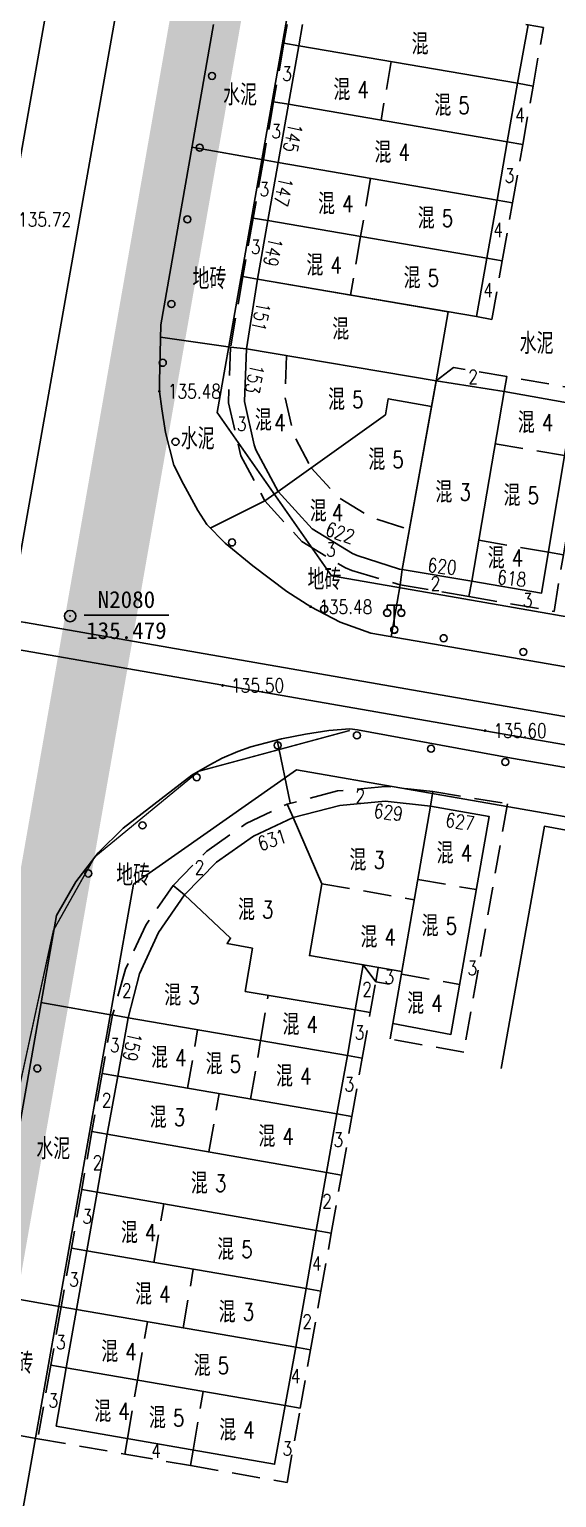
# Model space of a CAD drawing. Extents: x 529262 to 576451, y 2694391 to 2717535.
# Drawn here: x 563270.5 to 563307.9, y 2710648 to 2710752.2 of the extents above; entities that cross this region are included whole.
import ezdxf
from ezdxf.enums import TextEntityAlignment as Align
from ezdxf.xclip import XClip

# ---------------------------------------------------------------- set-up
doc = ezdxf.new("R2010")
doc.units = 0
doc.header["$XCLIPFRAME"] = 0
doc.linetypes.add('DASH', pattern=[0.35, 0.25, -0.1])
doc.linetypes.add('X5', pattern=[3, 2, -1])
for name, color, linetype in [('DLDW', 8, 'Continuous'), ('DLSS', 4, 'Continuous'), ('GCD', 8, 'Continuous'), ('JMD', 8, 'Continuous'), ('KZD', 8, 'Continuous'), ('PP-COM', 7, 'Continuous'), ('RD-中线', 40, 'Continuous'), ('RD-红线', 7, 'Continuous'), ('ZBTZ', 8, 'Continuous'), ('ZJ', 7, 'Continuous'), ('污水管径标注_W10-', 202, 'Continuous'), ('河流', 4, 'Continuous')]:
    doc.layers.add(name, color=color, linetype=linetype)
doc.styles.add('HZ', font='rs.shx', dxfattribs={"width": 0.8, "bigfont": 'hztxt.shx'})
doc.styles.add('等线体', font='simhei.ttf')
doc.linetypes.add('1161', pattern='A,0,[149,AAA.SHX,S=0.15,R=0,X=0,Y=0],-1.6', length=1.6)

# ---------------------------------------------------------------- blocks, each defined once
blk = doc.blocks.new('A$C19FD0107')
at = {"layer": 'RD-中线', "color": 8, "linetype": 'Continuous'}
blk.add_lwpolyline([(-7960.88, 14986.93), (-7915.56, 15243.04, 0.015839), (-7911.03, 15274.38), (-7907.82, 15303, -0.015839), (-7903.29, 15334.35), (-7712.17, 16414.53, 0.000335), (-7712.11, 16414.93), (-7698.73, 16491.12, 0.000054), (-7698.72, 16491.18), (-7681.61, 16588.75)], format="xyb", dxfattribs=at)
at = {"layer": 'RD-中线', "color": 8}
blk.add_lwpolyline([(-7433.31, 16268.2), (-7445.44, 16270.31, -0.00032), (-7446.07, 16270.42), (-7580.09, 16293.87, 0.002484), (-7581.56, 16294.12), (-7591.96, 16295.83, -0.002386), (-7593.37, 16296.07), (-7727.75, 16319.52, -0.004068), (-7730.15, 16319.96), (-7740.24, 16321.9, 0.004219), (-7742.73, 16322.35), (-7875.73, 16345.48, -0.003742), (-7877.94, 16345.88), (-7887.44, 16347.68, 0.004018), (-7889.81, 16348.11), (-8013.19, 16369.43)], format="xyb", dxfattribs=at)
at = {"layer": 'RD-红线', "color": 8, "linetype": 'Continuous', "flags": 128}
for points in [[(-7714.16, 16334.43), (-7712.76, 16342.33), (-7702.98, 16397.6), (-7700.38, 16412.34)], [(-7733.13, 16227.24), (-7721.47, 16293.09), (-7720.08, 16300.95)]]:
    blk.add_lwpolyline(points, dxfattribs=at)
at = {"layer": 'RD-红线', "color": 8}
blk.add_lwpolyline([(-7714.16, 16334.43), (-7706.03, 16322.84, 0.41489)], format="xyb", dxfattribs=at)
for points in [[(-7706.03, 16322.84), (-7698.13, 16321.46), (-7606.27, 16305.43), (-7601.34, 16304.57)], [(-7708.52, 16309.06), (-7700.65, 16307.69), (-7611.55, 16292.14), (-7603.67, 16290.76)]]:
    blk.add_lwpolyline(points, dxfattribs=at)
at = {"layer": 'RD-红线', "color": 8, "linetype": 'Continuous'}
blk.add_lwpolyline([(-7708.52, 16309.06), (-7720.08, 16300.95, 0.413537)], format="xyb", dxfattribs=at)
blk = doc.blocks.new('gc170')
at = {"color": 8, "linetype": 'Continuous'}
blk.add_circle((0, 0), 0.5, dxfattribs=at)
blk = doc.blocks.new('gc097')
at = {"color": 8}
for p, q in [((-1, 2.9), (-1, 3.5)), ((-1, 3.5), (1, 3.5)), ((0, 0.5), (0, 3.5)), ((1, 3.5), (1, 2.9))]:
    blk.add_line(p, q, dxfattribs=at)
for centre in [(-1, 2.4), (1, 2.4), (0, 0)]:
    blk.add_circle(centre, 0.5, dxfattribs=at)
blk = doc.blocks.new('gc117')
at = {"color": 8}
blk.add_circle((0, 0), 0.8, dxfattribs=at)
blk.add_point((0, 0), dxfattribs=at)
blk = doc.blocks.new('GC200')
at = {"linetype": 'Continuous', "const_width": 0.2, "flags": 128}
blk.add_lwpolyline([(-0.1, 0, 1), (0.1, 0, 1)], format="xyb", close=True, dxfattribs=at)

msp = doc.modelspace()

# ---------------------------------------------------------------- linework, layer by layer
at = {"layer": 'DLSS', "linetype": 'Continuous', "elevation": 137.239, "flags": 128}
msp.add_lwpolyline([(563283.585, 2710752.568), (563279.838, 2710731.239), (563279.749, 2710727.225), (563279.742, 2710726.529)], dxfattribs=at)
at = {"layer": 'DLSS', "linetype": 'Continuous'}
for points in [[(563279.742, 2710726.529), (563279.913, 2710725.296), (563280.186, 2710723.615), (563280.765, 2710721.296), (563281.445, 2710719.934), (563282.47, 2710718.064), (563283.108, 2710717.086), (563284.409, 2710715.753), (563286.384, 2710714.142), (563288.778, 2710712.32), (563290.479, 2710711.242)], [(563330.984, 2710703.096), (563294.737, 2710709.369), (563292.578, 2710710.14), (563290.479, 2710711.242)], [(563293.253, 2710702.575), (563291.763, 2710702.448), (563290.112, 2710702.193), (563288.415, 2710701.865), (563286.231, 2710701.296), (563285.321, 2710700.969), (563284.203, 2710700.497), (563283.332, 2710700.022), (563282.053, 2710699.297), (563277.183, 2710695.523), (563275.395, 2710693.775), (563273.819, 2710691.712), (563272.435, 2710689.339), (563266.05, 2710653.101), (563271.115, 2710652.194)], [(563364.998, 2710690.043), (563327.999, 2710696.468), (563304.738, 2710700.499), (563293.795, 2710702.504), (563293.253, 2710702.575)]]:
    msp.add_lwpolyline(points, dxfattribs=at)
at = {"layer": 'DLSS', "linetype": 'Continuous', "const_width": 0.1, "elevation": 24.543, "flags": 128}
msp.add_lwpolyline([(563293.254, 2710702.46), (563282.549, 2710699.569), (563275.156, 2710693.485), (563272.229, 2710688.281), (563263.761, 2710649.245), (563261.067, 2710624.833), (563259.77, 2710618.629), (563259.595, 2710614.136), (563260.883, 2710610.583), (563262.962, 2710606.832), (563264.936, 2710604.632), (563270.037, 2710601.983), (563275.245, 2710600.289), (563315.937, 2710594.555), (563375.452, 2710586.437), (563385.68, 2710586.666), (563387.357, 2710587.117)], dxfattribs=at)
at = {"layer": 'JMD', "linetype": 'X5'}
for points, elevation in [([(563288.813, 2710752.568), (563288.58, 2710751.243), (563289.631, 2710751.058)], 136.015), ([(563305.161, 2710748.391), (563306.255, 2710748.198), (563306.986, 2710752.351), (563305.908, 2710752.541)], 135.941), ([(563289.631, 2710751.058), (563288.58, 2710751.243), (563287.85, 2710747.089), (563288.901, 2710746.904)], 135.941), ([(563304.424, 2710744.231), (563305.522, 2710744.038), (563306.255, 2710748.198), (563305.161, 2710748.391)], 135.941), ([(563288.901, 2710746.904), (563287.85, 2710747.089), (563287.125, 2710742.959), (563288.17, 2710742.775)], 135.941), ([(563303.707, 2710740.101), (563304.795, 2710739.909), (563305.522, 2710744.038), (563304.424, 2710744.231)], 135.953), ([(563288.17, 2710742.775), (563287.125, 2710742.959), (563286.4, 2710738.832), (563287.447, 2710738.648)], 135.953), ([(563302.977, 2710735.975), (563304.068, 2710735.783), (563304.795, 2710739.909), (563303.707, 2710740.101)], 135.953), ([(563287.447, 2710738.648), (563286.4, 2710738.832), (563285.67, 2710734.678), (563286.714, 2710734.495)], 135.953), ([(563302.251, 2710731.836), (563303.335, 2710731.622), (563304.068, 2710735.783), (563302.977, 2710735.975)], 135.953), ([(563286.714, 2710734.495), (563285.67, 2710734.678), (563284.79, 2710729.664), (563285.915, 2710729.54)], 135.971), ([(563285.915, 2710729.54), (563284.79, 2710729.664), (563284.646, 2710725.712), (563285.527, 2710721.959), (563287.23, 2710718.753), (563288.163, 2710719.411)], 135.87), ([(563308.495, 2710721.969), (563309.551, 2710721.794), (563310.34, 2710726.543), (563304.394, 2710727.573), (563304.213, 2710726.528)], -527.138), ([(563307.343, 2710715.114), (563308.412, 2710714.937), (563309.551, 2710721.794), (563308.495, 2710721.969)], 135.746), ([(563296.982, 2710713.888), (563296.835, 2710712.808), (563301.711, 2710711.962), (563301.903, 2710713.067)], 135.87), ([(563281.533, 2710690.798), (563280.724, 2710691.467), (563283.118, 2710693.906), (563285.892, 2710695.857), (563288.819, 2710697.233), (563289.226, 2710696.295)], 135.692), ([(563281.533, 2710690.798), (563280.724, 2710691.467), (563278.774, 2710688.649), (563277.338, 2710685.53), (563276.423, 2710682.278), (563277.524, 2710682.067)], 135.692), ([(563293.63, 2710682.634), (563294.711, 2710682.443), (563295.096, 2710684.617), (563294.192, 2710685.831)], 136.148), ([(563277.524, 2710682.067), (563276.423, 2710682.278), (563275.69, 2710678.125), (563276.793, 2710677.93)], 135.706), ([(563293.08, 2710679.393), (563294.138, 2710679.206), (563294.711, 2710682.443), (563293.63, 2710682.634)], 135.706), ([(563292.338, 2710675.247), (563293.404, 2710675.058), (563294.138, 2710679.206), (563293.08, 2710679.393)], 135.698), ([(563276.793, 2710677.93), (563275.69, 2710678.125), (563274.961, 2710673.994), (563276.052, 2710673.802)], 135.698), ([(563291.609, 2710671.092), (563292.668, 2710670.904), (563293.404, 2710675.058), (563292.338, 2710675.247)], 135.691), ([(563276.052, 2710673.802), (563274.961, 2710673.994), (563274.235, 2710669.877), (563275.332, 2710669.683)], 135.691), ([(563290.878, 2710666.971), (563291.939, 2710666.783), (563292.668, 2710670.904), (563291.609, 2710671.092)], 135.691), ([(563275.332, 2710669.683), (563274.235, 2710669.877), (563273.5, 2710665.712), (563274.604, 2710665.517)], 135.691), ([(563290.151, 2710662.849), (563291.209, 2710662.662), (563291.939, 2710666.783), (563290.878, 2710666.971)], 135.7), ([(563274.604, 2710665.517), (563273.5, 2710665.712), (563272.767, 2710661.558), (563273.866, 2710661.364)], 135.7), ([(563289.42, 2710658.682), (563290.472, 2710658.496), (563291.209, 2710662.662), (563290.151, 2710662.849)], 135.7), ([(563273.866, 2710661.364), (563272.767, 2710661.558), (563272.036, 2710657.413), (563273.126, 2710657.221)], 135.7), ([(563288.674, 2710654.546), (563289.739, 2710654.357), (563290.472, 2710658.496), (563289.42, 2710658.682)], 135.7), ([(563273.126, 2710657.221), (563272.036, 2710657.413), (563271.115, 2710652.194), (563277.282, 2710651.108), (563277.475, 2710652.202)], 135.7), ([(563282.14, 2710651.388), (563281.946, 2710650.286), (563288.805, 2710649.078), (563289.739, 2710654.357), (563288.674, 2710654.546)], 135.7), ([(563277.475, 2710652.202), (563277.282, 2710651.108), (563281.946, 2710650.286), (563282.14, 2710651.388)], 135.7)]:
    msp.add_lwpolyline(points, dxfattribs=dict(at, elevation=elevation))
at = {"layer": 'JMD', "linetype": 'Continuous', "elevation": 136.015, "flags": 128}
msp.add_lwpolyline([(563289.901, 2710752.568), (563289.631, 2710751.058), (563305.161, 2710748.391), (563305.908, 2710752.541), (563305.75, 2710752.568)], dxfattribs=at)
at = {"layer": 'JMD', "linetype": 'Continuous', "flags": 128}
for points, elevation in [([(563289.631, 2710751.058), (563288.901, 2710746.904), (563304.424, 2710744.231), (563305.161, 2710748.391)], 135.941), ([(563288.901, 2710746.904), (563288.17, 2710742.775), (563303.707, 2710740.101), (563304.424, 2710744.231)], 135.99), ([(563288.17, 2710742.775), (563287.447, 2710738.648), (563302.977, 2710735.975), (563303.707, 2710740.101)], 135.953), ([(563287.447, 2710738.648), (563286.714, 2710734.495), (563302.251, 2710731.836), (563302.977, 2710735.975)], 135.971), ([(563286.714, 2710734.495), (563285.915, 2710729.54), (563299.39, 2710727.274), (563300.23, 2710732.182)], 135.985), ([(563299.39, 2710727.274), (563304.213, 2710726.528), (563301.903, 2710713.067), (563296.982, 2710713.888), (563299.405, 2710727.359)], 135.985), ([(563299.063, 2710725.454), (563295.982, 2710726.008), (563295.777, 2710724.866), (563288.163, 2710719.411), (563290.58, 2710716.766), (563293.443, 2710715.021), (563293.782, 2710714.889), (563296.779, 2710713.916), (563296.982, 2710713.888)], 135.87), ([(563289.226, 2710696.295), (563291.268, 2710691.583), (563290.388, 2710686.488), (563296.943, 2710685.356), (563298.972, 2710697.097), (563295.761, 2710697.44), (563292.551, 2710697.135), (563289.226, 2710696.295)], 136.148), ([(563281.533, 2710690.798), (563283.798, 2710693.106), (563286.423, 2710694.952), (563289.226, 2710696.295), (563291.268, 2710691.583), (563290.388, 2710686.488), (563294.192, 2710685.831), (563293.63, 2710682.634), (563285.836, 2710683.94), (563286.342, 2710687.003), (563284.544, 2710687.333), (563284.798, 2710687.721), (563281.533, 2710690.798)], 135.692), ([(563281.533, 2710690.798), (563279.685, 2710688.128), (563278.329, 2710685.197), (563277.524, 2710682.067), (563293.08, 2710679.393), (563293.63, 2710682.634), (563285.836, 2710683.94), (563286.342, 2710687.003), (563284.544, 2710687.333), (563284.798, 2710687.721), (563281.533, 2710690.798)], 135.692), ([(563292.338, 2710675.247), (563293.08, 2710679.393), (563277.524, 2710682.067), (563276.793, 2710677.93)], 135.706), ([(563291.609, 2710671.092), (563292.338, 2710675.247), (563276.793, 2710677.93), (563276.052, 2710673.802)], 135.698), ([(563290.878, 2710666.971), (563291.609, 2710671.092), (563276.052, 2710673.802), (563275.332, 2710669.683), (563290.878, 2710666.971)], 135.691), ([(563290.151, 2710662.849), (563290.878, 2710666.971), (563275.332, 2710669.683), (563274.604, 2710665.517)], 135.712), ([(563273.866, 2710661.364), (563289.42, 2710658.682), (563290.151, 2710662.849), (563274.604, 2710665.517)], 135.7), ([(563273.126, 2710657.221), (563288.674, 2710654.546), (563289.42, 2710658.682), (563273.866, 2710661.364)], 135.7), ([(563272.428, 2710653.083), (563287.92, 2710650.38), (563288.674, 2710654.546), (563273.126, 2710657.221)], 135.7)]:
    msp.add_lwpolyline(points, close=True, dxfattribs=dict(at, elevation=elevation))
at = {"layer": 'JMD', "linetype": 'X5', "flags": 128}
for points, elevation in [([(563296.188, 2710749.932), (563295.472, 2710745.773)], 135.941), ([(563294.73, 2710741.646), (563294.019, 2710737.517)], 135.953), ([(563294.019, 2710737.517), (563293.309, 2710733.366)], 135.953), ([(563308.495, 2710721.969), (563303.575, 2710722.814)], -527.138), ([(563307.343, 2710715.114), (563302.4, 2710715.963)], 135.746), ([(563291.268, 2710691.583), (563297.823, 2710690.45)], 135.692), ([(563296.918, 2710685.163), (563301.052, 2710684.441)], 137.242), ([(563286.927, 2710680.451), (563287.465, 2710683.667)], 135.698), ([(563281.745, 2710677.075), (563282.457, 2710681.219)], 135.698), ([(563286.214, 2710676.304), (563286.927, 2710680.451)], 135.698), ([(563283.264, 2710672.546), (563283.979, 2710676.69)], 135.691), ([(563279.341, 2710664.704), (563280.066, 2710668.857)], 135.7), ([(563281.434, 2710660.059), (563282.148, 2710664.222)], 135.7), ([(563278.189, 2710656.35), (563278.904, 2710660.495)], 135.7), ([(563277.475, 2710652.202), (563278.189, 2710656.35)], 135.7), ([(563282.14, 2710651.388), (563282.855, 2710655.547)], 135.7)]:
    msp.add_lwpolyline(points, dxfattribs=dict(at, elevation=elevation))
at = {"layer": 'JMD', "linetype": 'Continuous', "flags": 128}
for points in [[(563288.163, 2710719.411), (563295.777, 2710724.866), (563295.982, 2710726.008), (563299.063, 2710725.454), (563299.39, 2710727.274), (563285.915, 2710729.54), (563285.783, 2710725.818), (563286.481, 2710722.729), (563286.581, 2710722.389), (563288.163, 2710719.411)], [(563298.972, 2710697.097), (563296.307, 2710681.671), (563300.431, 2710680.885), (563303.135, 2710696.36)]]:
    msp.add_lwpolyline(points, close=True, dxfattribs=at)
at = {"layer": 'JMD', "linetype": 'X5', "flags": 128}
for points in [[(563288.772, 2710729.06), (563288.666, 2710726.088), (563289.257, 2710723.473), (563290.518, 2710721.099)], [(563290.518, 2710721.099), (563292.427, 2710719.01), (563294.723, 2710717.61), (563294.749, 2710717.6), (563297.489, 2710716.711)], [(563298.072, 2710691.891), (563302.227, 2710691.165)], [(563295.273, 2710685.644), (563295.096, 2710684.617), (563296.766, 2710684.329)]]:
    msp.add_lwpolyline(points, dxfattribs=at)
at = {"layer": 'JMD', "linetype": 'X5'}
for points in [[(563304.213, 2710726.528), (563304.394, 2710727.573), (563300.624, 2710728.226), (563299.39, 2710727.274)], [(563288.163, 2710719.411), (563287.23, 2710718.753), (563289.853, 2710715.884), (563292.939, 2710714.003), (563293.401, 2710713.823), (563296.835, 2710712.808), (563296.982, 2710713.888)], [(563301.903, 2710713.067), (563301.711, 2710711.962), (563307.745, 2710710.915), (563308.412, 2710714.937), (563307.343, 2710715.114)], [(563298.972, 2710697.097), (563299.142, 2710698.129), (563295.767, 2710698.491), (563292.375, 2710698.169), (563288.819, 2710697.233), (563289.226, 2710696.295)], [(563298.972, 2710697.097), (563299.142, 2710698.129), (563304.432, 2710697.257), (563301.342, 2710679.622), (563296.125, 2710680.568), (563296.307, 2710681.671)]]:
    msp.add_lwpolyline(points, dxfattribs=at)
at = {"layer": 'JMD', "linetype": 'Continuous'}
msp.add_lwpolyline([(563304.213, 2710726.528), (563309.112, 2710725.64), (563306.857, 2710712.217), (563301.903, 2710713.067)], close=True, dxfattribs=at)
at = {"layer": 'JMD', "linetype": 'Continuous', "flags": 128}
msp.add_lwpolyline([(563303.995, 2710678.461), (563307.062, 2710695.66), (563312.967, 2710694.591), (563312.858, 2710693.974), (563319.066, 2710692.88), (563326.889, 2710691.51), (563323.948, 2710674.627)], dxfattribs=at)
at = {"layer": 'KZD', "linetype": 'Continuous'}
msp.add_line((563274.405, 2710710.645), (563280.405, 2710710.645), dxfattribs=at)
at = {"layer": 'ZBTZ', "linetype": '1161', "flags": 128}
for points, elevation in [([(563287.125, 2710742.959), (563282.053, 2710743.85)], 135.953), ([(563284.79, 2710729.664), (563279.819, 2710730.377)], -526.405), ([(563287.23, 2710718.753), (563283.359, 2710716.829)], 135.87), ([(563296.835, 2710712.808), (563296.196, 2710709.117)], -527.068), ([(563289.013, 2710697.324), (563288.091, 2710701.78)], 136.148), ([(563276.42, 2710682.262), (563271.345, 2710683.156)], 135.72), ([(563272.767, 2710661.558), (563267.697, 2710662.451)], 135.671)]:
    msp.add_lwpolyline(points, dxfattribs=dict(at, elevation=elevation))
at = {"layer": '污水管径标注_W10-'}
for points in [[(563248.399, 2710620.568), (563251.853, 2710640.267), (563253.58, 2710650.117), (563255.307, 2710659.967), (563258.761, 2710679.666), (563262.215, 2710699.366), (563263.94, 2710709.207), (563265.669, 2710719.065), (563269.121, 2710738.757), (563272.576, 2710758.464), (563274.302, 2710768.306), (563276.03, 2710778.164), (563279.483, 2710797.855)], [(563185.757, 2710722.921), (563197.536, 2710720.855), (563205.458, 2710719.476), (563225.162, 2710716.048), (563236.844, 2710714.016), (563244.861, 2710712.593), (563263.94, 2710709.207), (563284.258, 2710705.672), (563302.836, 2710702.439), (563323.667, 2710698.819), (563342.245, 2710695.589), (563363.076, 2710691.969), (563381.654, 2710688.74)]]:
    msp.add_lwpolyline(points, dxfattribs=at)
at = {"layer": '河流', "color": 5, "linetype": 'DASH', "ltscale": 0.1, "const_width": 5}
msp.add_lwpolyline([(563255.733, 2710597.371), (563293.758, 2710814.103)], dxfattribs=at)

# ---------------------------------------------------------------- block references
at = {"layer": 'DLDW', "color": 252, "linetype": 'Continuous', "xscale": 0.5, "yscale": 0.5, "zscale": 0.5}
for p in [(563296.406, 2710709.612), (563296.41, 2710709.602)]:
    msp.add_blockref('gc097', p, dxfattribs=at)
at = {"layer": 'GCD', "linetype": 'Continuous'}
ref = msp.add_blockref('GC200', (563269.111, 2710738.734, 135.72), dxfattribs=dict(at, xscale=0.5, yscale=0.5, zscale=0.5))
ref.add_attrib('height', '135.72', dxfattribs={"linetype": 'Continuous', "height": 1, "style": 'HZ', "width": 0.8}).set_placement((563269.711, 2710738.734, 135.72), align=Align.MIDDLE_LEFT)
ref = msp.add_blockref('GC200', (563279.742, 2710726.529, 135.478), dxfattribs=dict(at, xscale=0.5, yscale=0.5))
ref.add_attrib('height', '135.48', dxfattribs={"linetype": 'Continuous', "height": 1, "style": 'HZ', "width": 0.8}).set_placement((563280.342, 2710726.529, 135.478), align=Align.MIDDLE_LEFT)
ref = msp.add_blockref('GC200', (563290.479, 2710711.242, 135.476), dxfattribs=dict(at, xscale=0.5, yscale=0.5))
ref.add_attrib('height', '135.48', dxfattribs={"linetype": 'Continuous', "height": 1, "style": 'HZ', "width": 0.8}).set_placement((563291.079, 2710711.242, 135.476), align=Align.MIDDLE_LEFT)
ref = msp.add_blockref('GC200', (563284.23, 2710705.655, 135.5), dxfattribs=dict(at, xscale=0.5, yscale=0.5, zscale=0.5))
ref.add_attrib('height', '135.50', dxfattribs={"linetype": 'Continuous', "height": 1, "style": 'HZ', "width": 0.8}).set_placement((563284.83, 2710705.655, 135.5), align=Align.MIDDLE_LEFT)
ref = msp.add_blockref('GC200', (563302.852, 2710702.448, 135.6), dxfattribs=dict(at, xscale=0.5, yscale=0.5, zscale=0.5))
ref.add_attrib('height', '135.60', dxfattribs={"linetype": 'Continuous', "height": 1, "style": 'HZ', "width": 0.8}).set_placement((563303.452, 2710702.448, 135.6), align=Align.MIDDLE_LEFT)
at = {"layer": 'KZD', "linetype": 'Continuous', "xscale": 0.5, "yscale": 0.5, "zscale": 0.5}
msp.add_blockref('gc117', (563273.415, 2710710.58, 135.479), dxfattribs=at)
at = {"layer": 'PP-COM'}
ref = msp.add_blockref('A$C19FD0107', (570997.993, 2694390.603), dxfattribs=at)
XClip(ref).set_block_clipping_path([(-9366.4383134884, 14428.6043910822), (-3328.4480743363, 17452.7484863754)])
at = {"layer": 'ZBTZ', "linetype": 'Continuous'}
for p, xscale, yscale, zscale, rotation in [((563283.479, 2710748.915), 0.5000000000869873, 0.5000000000869873, 0.5000000000869873, 80.26106986816157), ((563282.606, 2710743.825), 0.5000000000869873, 0.5000000000869873, 0.5000000000869873, 80.26106986816157), ((563281.732, 2710738.736), 0.5000000000869873, 0.5000000000869873, 0.5000000000869873, 80.26106986816157), ((563280.6, 2710732.727), 0.5000000000869873, 0.5000000000869873, 0.5000000000869873, 80.26106986816157), ((563279.985, 2710728.556), 0.5000000000869873, 0.5000000000869873, 0.5000000000869873, 80.26106986816157), ((563280.888, 2710722.948), 0.4999999998177692, 0.4999999998177692, 0.4999999998177692, 99.14916109604205), ((563284.902, 2710715.804), 0.4999999998177692, 0.4999999998177692, 0.4999999998177692, 99.14916109604205), ((563291.437, 2710711.072), 0.500000000021343, 0.500000000021343, 0.500000000021343, 144.4683295587207), ((563299.911, 2710709.009), 0.5000000000283651, 0.5000000000283651, 0.5000000000283651, 170.2367887196968), ((563305.563, 2710708.036), 0.5000000000283651, 0.5000000000283651, 0.5000000000283651, 170.2367887196968), ((563288.134, 2710701.405), 0.4999999999899191, 0.4999999999899191, 0.4999999999899191, 7.167805310620143), ((563293.757, 2710702.112), 0.5000000000531898, 0.5000000000531898, 0.5000000000531898, 349.812210959541), ((563299.021, 2710701.166), 0.5000000000531898, 0.5000000000531898, 0.5000000000531898, 349.812210959541), ((563304.284, 2710700.221), 0.5000000000531898, 0.5000000000531898, 0.5000000000531898, 349.812210959541), ((563282.395, 2710699.139), 0.4999999999665473, 0.4999999999665473, 0.4999999999665473, 21.55111373407983), ((563278.547, 2710695.724), 0.4999999998526847, 0.4999999998526847, 0.4999999998526847, 41.57541507322335), ((563274.698, 2710692.31), 0.4999999998526847, 0.4999999998526847, 0.4999999998526847, 41.57541507322335), ((563271.084, 2710678.474), 0.4999999998765416, 0.4999999998765416, 0.4999999998765416, 80.00561680219863)]:
    msp.add_blockref('gc170', p, dxfattribs=dict(at, xscale=xscale, yscale=yscale, zscale=zscale, rotation=rotation))

# ---------------------------------------------------------------- texts
at = {"layer": 'JMD', "linetype": 'Continuous', "style": 'HZ', "width": 0.8}
for p in [(563298.841, 2710751.178), (563293.294, 2710747.938), (563300.454, 2710746.827), (563296.206, 2710743.492), (563292.2, 2710739.84), (563299.275, 2710738.817), (563291.375, 2710735.482), (563298.274, 2710734.576), (563293.21, 2710730.944), (563292.912, 2710725.95), (563287.722, 2710724.484), (563306.378, 2710724.312), (563295.77, 2710721.69), (563300.529, 2710719.375), (563305.365, 2710719.141), (563291.621, 2710718.035), (563304.237, 2710714.698), (563300.616, 2710693.753), (563294.431, 2710693.259), (563286.52, 2710689.741), (563299.552, 2710688.591), (563295.213, 2710687.792), (563281.291, 2710683.67), (563298.527, 2710683.087), (563289.685, 2710681.589), (563280.355, 2710679.243), (563284.231, 2710678.79), (563289.221, 2710677.924), (563280.262, 2710674.995), (563287.974, 2710673.646), (563283.179, 2710670.32), (563278.215, 2710666.814), (563285.048, 2710665.634), (563279.221, 2710662.451), (563285.153, 2710661.184), (563276.821, 2710658.377), (563283.378, 2710657.387), (563276.327, 2710654.13), (563280.203, 2710653.677), (563285.193, 2710652.811)]:
    msp.add_text('混', height=1.5, dxfattribs=at).set_placement(p, align=Align.MIDDLE_RIGHT)
for s, p in [('4', (563293.794, 2710747.938)), ('5', (563300.954, 2710746.827)), ('4', (563296.706, 2710743.492)), ('4', (563292.7, 2710739.84)), ('5', (563299.775, 2710738.817)), ('4', (563291.875, 2710735.482)), ('5', (563298.774, 2710734.576)), ('5', (563293.412, 2710725.95)), ('4', (563287.895, 2710724.302)), ('4', (563306.878, 2710724.312)), ('5', (563296.27, 2710721.69)), ('3', (563301.029, 2710719.375)), ('5', (563305.865, 2710719.141)), ('4', (563291.978, 2710717.912)), ('4', (563304.737, 2710714.698)), ('4', (563301.116, 2710693.753)), ('3', (563294.931, 2710693.259)), ('3', (563287.02, 2710689.741)), ('5', (563300.052, 2710688.591)), ('4', (563295.713, 2710687.792)), ('3', (563281.791, 2710683.67)), ('4', (563299.027, 2710683.087)), ('4', (563290.185, 2710681.589)), ('4', (563280.855, 2710679.243)), ('5', (563284.731, 2710678.79)), ('4', (563289.721, 2710677.924)), ('3', (563280.762, 2710674.995)), ('4', (563288.474, 2710673.646)), ('3', (563283.679, 2710670.32)), ('4', (563278.715, 2710666.814)), ('5', (563285.548, 2710665.634)), ('4', (563279.721, 2710662.451)), ('3', (563285.653, 2710661.184)), ('4', (563277.321, 2710658.377)), ('5', (563283.878, 2710657.387)), ('4', (563276.827, 2710654.13)), ('5', (563280.703, 2710653.677)), ('4', (563285.693, 2710652.811))]:
    msp.add_text(s, height=1.2, dxfattribs=at).set_placement(p, align=Align.MIDDLE_LEFT)
at = {"layer": 'KZD', "linetype": 'Continuous', "style": '等线体'}
for s, p in [('N2080', (563277.405, 2710711.745)), ('135.479', (563277.405, 2710709.545))]:
    msp.add_text(s, height=1.2, dxfattribs=at).set_placement(p, align=Align.MIDDLE)
at = {"layer": 'ZJ', "color": 8, "linetype": 'Continuous', "style": 'HZ', "width": 0.8}
for s, height, p in [('3', 1, (563288.798, 2710749.078, -137.468)), ('水泥', 1.5, (563285.473, 2710747.643)), ('4', 1, (563305.333, 2710746.142, -137.468)), ('3', 1, (563288.03, 2710744.994, -137.468)), ('3', 1, (563304.582, 2710741.84, -137.468)), ('3', 1, (563287.197, 2710740.885, -137.468)), ('4', 1, (563303.775, 2710737.982, -137.468)), ('3', 1, (563286.581, 2710736.779, -137.468)), ('地砖', 1.5, (563283.295, 2710734.598)), ('4', 1, (563303.069, 2710733.714, -137.468)), ('水泥', 1.5, (563306.505, 2710730.006)), ('2', 1, (563302.01, 2710727.551, -137.468)), ('3', 1, (563285.588, 2710724.222, -137.468)), ('水泥', 1.5, (563282.464, 2710723.236)), ('3', 1, (563291.914, 2710715.3, -137.468)), ('地砖', 1.5, (563291.455, 2710713.252)), ('2', 1, (563299.339, 2710712.884, -137.468)), ('3', 1, (563305.873, 2710711.71, -137.468)), ('2', 1, (563294.003, 2710697.799, 120.954)), ('2', 1, (563282.589, 2710692.74, 120.954)), ('地砖', 1.5, (563277.883, 2710692.258)), ('3', 1, (563301.952, 2710685.604, 120.954)), ('3', 1, (563296.065, 2710684.969, 120.954)), ('2', 1, (563277.43, 2710684.002, 120.954)), ('2', 1, (563294.479, 2710684.088, 120.954)), ('3', 1, (563293.949, 2710681.026, 120.954)), ('3', 1, (563276.579, 2710680.134, 120.954)), ('3', 1, (563293.224, 2710677.348, 120.954)), ('2', 1, (563276.002, 2710676.221, 120.954)), ('水泥', 1.5, (563272.214, 2710672.848)), ('3', 1, (563292.445, 2710673.417, 120.954)), ('2', 1, (563275.354, 2710671.788, 120.954)), ('2', 1, (563291.639, 2710669.048, 120.954)), ('3', 1, (563274.621, 2710667.974, 120.954)), ('4', 1, (563290.91, 2710664.636, 120.954)), ('3', 1, (563273.687, 2710663.489, 120.954)), ('2', 1, (563290.229, 2710660.521, 120.954)), ('3', 1, (563272.752, 2710659.05, 120.954)), ('地砖', 1.5, (563269.598, 2710657.624)), ('4', 1, (563289.41, 2710656.633, 120.954)), ('3', 1, (563272.22, 2710654.899, 120.954)), ('4', 1, (563279.514, 2710651.345, 120.954)), ('3', 1, (563288.821, 2710651.499, 120.954))]:
    msp.add_text(s, height=height, dxfattribs=at).set_placement(p, align=Align.MIDDLE)
for s, rotation, p in [('145', 258.13906, (563289.22, 2710744.511)), ('147', 258.13906, (563288.544, 2710740.683)), ('149', 258.13906, (563287.812, 2710736.404)), ('151', 258.13906, (563286.962, 2710731.817)), ('153', 258.13906, (563286.509, 2710727.399)), ('622', 340.68486, (563292.565, 2710716.481)), ('620', 354.05311, (563299.808, 2710714.111)), ('618', 354.05311, (563304.75, 2710713.252)), ('629', 352.27647, (563295.99, 2710696.651)), ('627', 351.83574, (563301.077, 2710695.986)), ('631', 18.95211, (563287.742, 2710694.7)), ('159', 258.13906, (563277.831, 2710679.999))]:
    msp.add_text(s, height=1, rotation=rotation, dxfattribs=at).set_placement(p, align=Align.MIDDLE)

doc.saveas('drawing.dxf')
